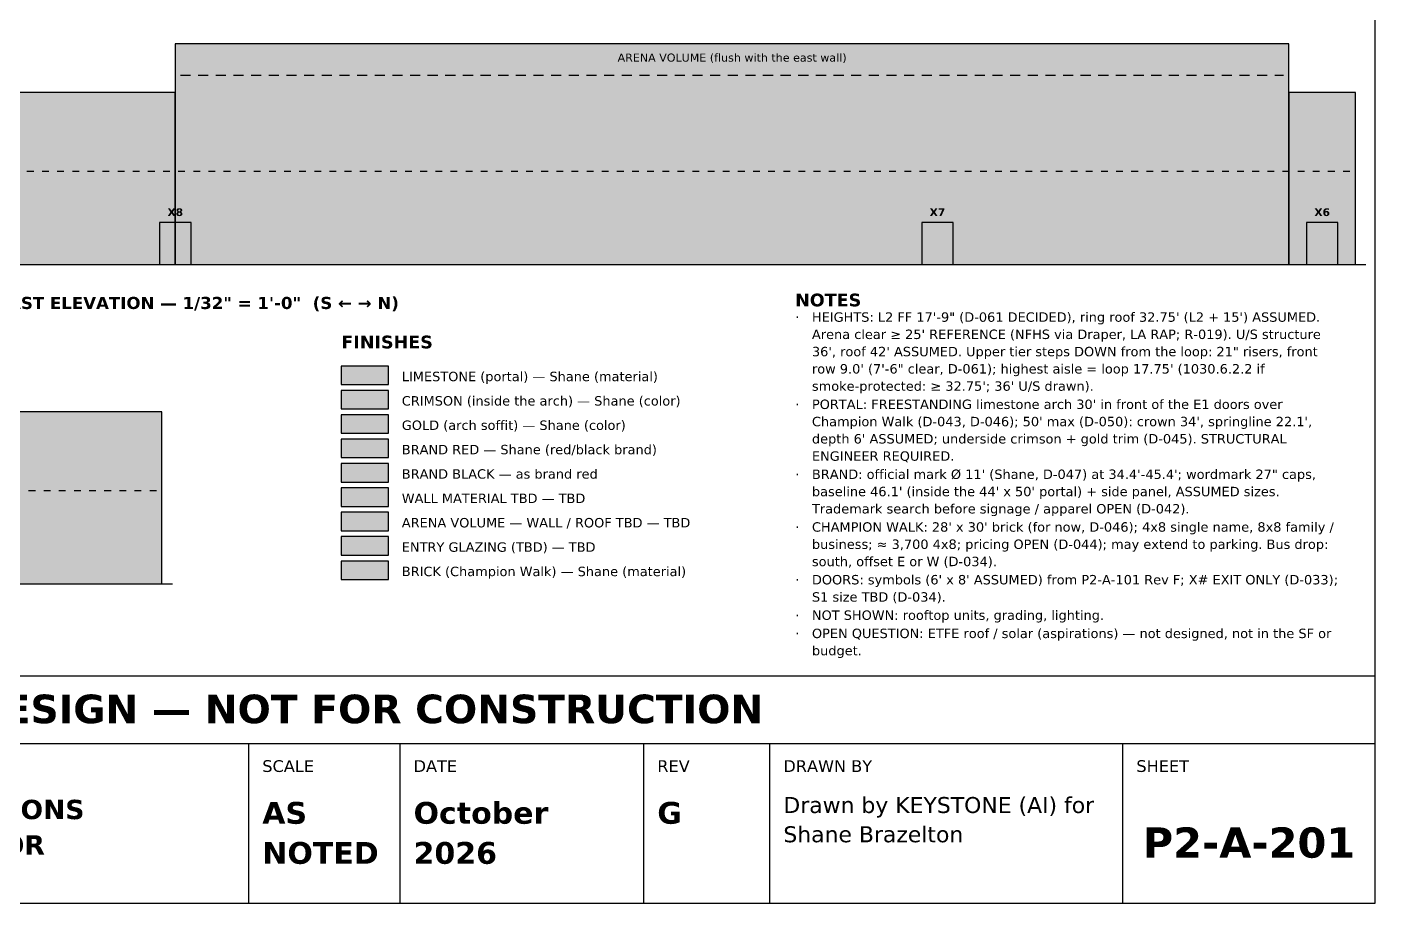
# Model space of a CAD drawing. Header units: inches. Extents: x 0.5 to 16.5, y 0.5 to 10.5.
# Drawn here: x 8.48 to 16.5, y 0.5 to 5.71 of the extents above; entities that cross this region are included whole.
import ezdxf
from ezdxf.enums import TextEntityAlignment as Align

# ---------------------------------------------------------------- set-up
doc = ezdxf.new("R2010")
doc.units = ezdxf.units.IN
doc.header["$MEASUREMENT"] = 0
for name, color, linetype in [('A-ANNO-TEXT', 7, 'Continuous'), ('A-ELEV-DOOR', 7, 'Continuous'), ('A-ELEV-FILL', 7, 'Continuous'), ('A-ELEV-HIDN', 7, 'Continuous'), ('A-ELEV-IDEN', 7, 'Continuous'), ('A-ELEV-OTLN', 7, 'Continuous'), ('G-ANNO-TTLB', 7, 'Continuous')]:
    doc.layers.add(name, color=color, linetype=linetype)
doc.styles.add('KS-BOLD', font='DejaVuSans-Bold.ttf')
doc.styles.add('KS-REG', font='DejaVuSans.ttf')

msp = doc.modelspace()

# ---------------------------------------------------------------- hatches: boundary and pattern name
at = {"layer": 'A-ELEV-DOOR', "true_color": 0x5a5a5a}
for points in [[(9.2688, 4.3), (9.4563, 4.3), (9.4563, 4.55), (9.2688, 4.55)], [(13.8028, 4.3), (13.9903, 4.3), (13.9903, 4.55), (13.8028, 4.55)], [(16.0917, 4.3), (16.2792, 4.3), (16.2792, 4.55), (16.0917, 4.55)]]:
    msp.add_hatch(color=7, dxfattribs=at).paths.add_polyline_path(points)
at = {"layer": 'A-ELEV-FILL', "true_color": 0xcdcdcd}
for points in [[(9.3625, 4.3), (15.9875, 4.3), (15.9875, 5.6125), (9.3625, 5.6125)], [(10.35, 2.715), (10.63, 2.715), (10.63, 2.825), (10.35, 2.825)]]:
    msp.add_hatch(color=7, dxfattribs=at).paths.add_polyline_path(points)
at = {"layer": 'A-ELEV-FILL', "true_color": 0xe4e4e4}
for points in [[(8.3, 4.3), (9.3625, 4.3), (9.3625, 5.3234), (8.3, 5.3234)], [(15.9875, 4.3), (16.3833, 4.3), (16.3833, 5.3234), (15.9875, 5.3234)], [(1.4083, 2.4), (9.2833, 2.4), (9.2833, 3.4234), (1.4083, 3.4234)], [(10.35, 2.86), (10.63, 2.86), (10.63, 2.97), (10.35, 2.97)]]:
    msp.add_hatch(color=7, dxfattribs=at).paths.add_polyline_path(points)
at = {"layer": 'A-ELEV-FILL', "true_color": 0xd8ccb0}
msp.add_hatch(color=7, dxfattribs=at).paths.add_polyline_path([(10.35, 3.585), (10.63, 3.585), (10.63, 3.695), (10.35, 3.695)])
at = {"layer": 'A-ELEV-FILL', "true_color": 0x9e1b32}
msp.add_hatch(color=7, dxfattribs=at).paths.add_polyline_path([(10.35, 3.44), (10.63, 3.44), (10.63, 3.55), (10.35, 3.55)])
at = {"layer": 'A-ELEV-FILL', "true_color": 0xc9a227}
msp.add_hatch(color=7, dxfattribs=at).paths.add_polyline_path([(10.35, 3.295), (10.63, 3.295), (10.63, 3.405), (10.35, 3.405)])
at = {"layer": 'A-ELEV-FILL', "true_color": 0xcc0000}
msp.add_hatch(color=7, dxfattribs=at).paths.add_polyline_path([(10.35, 3.15), (10.63, 3.15), (10.63, 3.26), (10.35, 3.26)])
at = {"layer": 'A-ELEV-FILL', "true_color": 0x1a1a1a}
msp.add_hatch(color=7, dxfattribs=at).paths.add_polyline_path([(10.35, 3.005), (10.63, 3.005), (10.63, 3.115), (10.35, 3.115)])
at = {"layer": 'A-ELEV-FILL', "true_color": 0xa9c6dd}
msp.add_hatch(color=7, dxfattribs=at).paths.add_polyline_path([(10.35, 2.57), (10.63, 2.57), (10.63, 2.68), (10.35, 2.68)])
at = {"layer": 'A-ELEV-FILL', "true_color": 0xb5654a}
msp.add_hatch(color=7, dxfattribs=at).paths.add_polyline_path([(10.35, 2.425), (10.63, 2.425), (10.63, 2.535), (10.35, 2.535)])

# ---------------------------------------------------------------- linework, layer by layer
at = {"layer": 'A-ELEV-DOOR'}
for points in [[(9.2688, 4.3), (9.4563, 4.3), (9.4563, 4.55), (9.2688, 4.55)], [(13.8028, 4.3), (13.9903, 4.3), (13.9903, 4.55), (13.8028, 4.55)], [(16.0917, 4.3), (16.2792, 4.3), (16.2792, 4.55), (16.0917, 4.55)]]:
    msp.add_lwpolyline(points, close=True, dxfattribs=at)
at = {"layer": 'A-ELEV-FILL'}
for points in [[(10.35, 3.585), (10.63, 3.585), (10.63, 3.695), (10.35, 3.695)], [(10.35, 3.44), (10.63, 3.44), (10.63, 3.55), (10.35, 3.55)], [(10.35, 3.295), (10.63, 3.295), (10.63, 3.405), (10.35, 3.405)], [(10.35, 3.15), (10.63, 3.15), (10.63, 3.26), (10.35, 3.26)], [(10.35, 3.005), (10.63, 3.005), (10.63, 3.115), (10.35, 3.115)], [(10.35, 2.86), (10.63, 2.86), (10.63, 2.97), (10.35, 2.97)], [(10.35, 2.715), (10.63, 2.715), (10.63, 2.825), (10.35, 2.825)], [(10.35, 2.57), (10.63, 2.57), (10.63, 2.68), (10.35, 2.68)], [(10.35, 2.425), (10.63, 2.425), (10.63, 2.535), (10.35, 2.535)]]:
    msp.add_lwpolyline(points, close=True, dxfattribs=at)
at = {"layer": 'A-ELEV-HIDN'}
for p, q in [((9.3938, 5.425), (9.4538, 5.425)), ((9.4988, 5.425), (9.5587, 5.425)), ((9.6038, 5.425), (9.6638, 5.425)), ((9.7088, 5.425), (9.7688, 5.425)), ((9.8138, 5.425), (9.8738, 5.425)), ((9.9188, 5.425), (9.9788, 5.425)), ((10.0238, 5.425), (10.0838, 5.425)), ((10.1288, 5.425), (10.1888, 5.425)), ((10.2338, 5.425), (10.2938, 5.425)), ((10.3388, 5.425), (10.3987, 5.425)), ((10.4438, 5.425), (10.5038, 5.425)), ((10.5488, 5.425), (10.6088, 5.425)), ((10.6538, 5.425), (10.7138, 5.425)), ((10.7588, 5.425), (10.8188, 5.425)), ((10.8637, 5.425), (10.9238, 5.425)), ((10.9688, 5.425), (11.0288, 5.425)), ((11.0738, 5.425), (11.1338, 5.425)), ((11.1788, 5.425), (11.2387, 5.425)), ((11.2838, 5.425), (11.3438, 5.425)), ((11.3887, 5.425), (11.4488, 5.425)), ((11.4938, 5.425), (11.5538, 5.425)), ((11.5988, 5.425), (11.6588, 5.425)), ((11.7037, 5.425), (11.7637, 5.425)), ((11.8087, 5.425), (11.8688, 5.425)), ((11.9138, 5.425), (11.9738, 5.425)), ((12.0188, 5.425), (12.0787, 5.425)), ((12.1238, 5.425), (12.1837, 5.425)), ((12.2287, 5.425), (12.2888, 5.425)), ((12.3338, 5.425), (12.3938, 5.425)), ((12.4388, 5.425), (12.4988, 5.425)), ((12.5437, 5.425), (12.6037, 5.425)), ((12.6487, 5.425), (12.7088, 5.425)), ((12.7538, 5.425), (12.8138, 5.425)), ((12.8588, 5.425), (12.9187, 5.425)), ((12.9638, 5.425), (13.0237, 5.425)), ((13.0687, 5.425), (13.1288, 5.425)), ((13.1738, 5.425), (13.2338, 5.425)), ((13.2788, 5.425), (13.3388, 5.425)), ((13.3837, 5.425), (13.4437, 5.425)), ((13.4887, 5.425), (13.5487, 5.425)), ((13.5938, 5.425), (13.6537, 5.425)), ((13.6987, 5.425), (13.7587, 5.425)), ((13.8037, 5.425), (13.8637, 5.425)), ((13.9087, 5.425), (13.9687, 5.425)), ((14.0137, 5.425), (14.0737, 5.425)), ((14.1187, 5.425), (14.1787, 5.425)), ((14.2237, 5.425), (14.2837, 5.425)), ((14.3287, 5.425), (14.3887, 5.425)), ((14.4337, 5.425), (14.4937, 5.425)), ((14.5387, 5.425), (14.5987, 5.425)), ((14.6437, 5.425), (14.7037, 5.425)), ((14.7487, 5.425), (14.8087, 5.425)), ((14.8537, 5.425), (14.9137, 5.425)), ((14.9587, 5.425), (15.0187, 5.425)), ((15.0637, 5.425), (15.1237, 5.425)), ((15.1687, 5.425), (15.2287, 5.425)), ((15.2737, 5.425), (15.3337, 5.425)), ((15.3787, 5.425), (15.4387, 5.425)), ((15.4837, 5.425), (15.5437, 5.425)), ((15.5887, 5.425), (15.6487, 5.425)), ((15.6937, 5.425), (15.7537, 5.425)), ((15.7987, 5.425), (15.8587, 5.425)), ((15.9037, 5.425), (15.9563, 5.425)), ((8.48, 4.8547), (8.52, 4.8547)), ((8.57, 4.8547), (8.61, 4.8547)), ((8.66, 4.8547), (8.7, 4.8547)), ((8.75, 4.8547), (8.79, 4.8547)), ((8.84, 4.8547), (8.88, 4.8547)), ((8.93, 4.8547), (8.97, 4.8547)), ((9.02, 4.8547), (9.06, 4.8547)), ((9.11, 4.8547), (9.15, 4.8547)), ((9.2, 4.8547), (9.24, 4.8547)), ((9.29, 4.8547), (9.33, 4.8547)), ((9.38, 4.8547), (9.42, 4.8547)), ((9.47, 4.8547), (9.51, 4.8547)), ((9.56, 4.8547), (9.6, 4.8547)), ((9.65, 4.8547), (9.69, 4.8547)), ((9.74, 4.8547), (9.78, 4.8547)), ((9.83, 4.8547), (9.87, 4.8547)), ((9.92, 4.8547), (9.96, 4.8547)), ((10.01, 4.8547), (10.05, 4.8547)), ((10.1, 4.8547), (10.14, 4.8547)), ((10.19, 4.8547), (10.23, 4.8547)), ((10.28, 4.8547), (10.32, 4.8547)), ((10.37, 4.8547), (10.41, 4.8547)), ((10.46, 4.8547), (10.5, 4.8547)), ((10.55, 4.8547), (10.59, 4.8547)), ((10.64, 4.8547), (10.68, 4.8547)), ((10.73, 4.8547), (10.77, 4.8547)), ((10.82, 4.8547), (10.86, 4.8547)), ((10.91, 4.8547), (10.95, 4.8547)), ((11, 4.8547), (11.04, 4.8547)), ((11.09, 4.8547), (11.13, 4.8547)), ((11.18, 4.8547), (11.22, 4.8547)), ((11.27, 4.8547), (11.31, 4.8547)), ((11.36, 4.8547), (11.4, 4.8547)), ((11.45, 4.8547), (11.49, 4.8547)), ((11.54, 4.8547), (11.58, 4.8547)), ((11.63, 4.8547), (11.67, 4.8547)), ((11.72, 4.8547), (11.76, 4.8547)), ((11.81, 4.8547), (11.85, 4.8547)), ((11.9, 4.8547), (11.94, 4.8547)), ((11.99, 4.8547), (12.03, 4.8547)), ((12.08, 4.8547), (12.12, 4.8547)), ((12.17, 4.8547), (12.21, 4.8547)), ((12.26, 4.8547), (12.3, 4.8547)), ((12.35, 4.8547), (12.39, 4.8547)), ((12.44, 4.8547), (12.48, 4.8547)), ((12.53, 4.8547), (12.57, 4.8547)), ((12.62, 4.8547), (12.66, 4.8547)), ((12.71, 4.8547), (12.75, 4.8547)), ((12.8, 4.8547), (12.84, 4.8547)), ((12.89, 4.8547), (12.93, 4.8547)), ((12.98, 4.8547), (13.02, 4.8547)), ((13.07, 4.8547), (13.11, 4.8547)), ((13.16, 4.8547), (13.2, 4.8547)), ((13.25, 4.8547), (13.29, 4.8547)), ((13.34, 4.8547), (13.38, 4.8547)), ((13.43, 4.8547), (13.47, 4.8547)), ((13.52, 4.8547), (13.56, 4.8547)), ((13.61, 4.8547), (13.65, 4.8547)), ((13.7, 4.8547), (13.74, 4.8547)), ((13.79, 4.8547), (13.83, 4.8547)), ((13.88, 4.8547), (13.92, 4.8547)), ((13.97, 4.8547), (14.01, 4.8547)), ((14.06, 4.8547), (14.1, 4.8547)), ((14.15, 4.8547), (14.19, 4.8547)), ((14.24, 4.8547), (14.28, 4.8547)), ((14.33, 4.8547), (14.37, 4.8547)), ((14.42, 4.8547), (14.46, 4.8547)), ((14.51, 4.8547), (14.55, 4.8547)), ((14.6, 4.8547), (14.64, 4.8547)), ((14.69, 4.8547), (14.73, 4.8547)), ((14.78, 4.8547), (14.82, 4.8547)), ((14.87, 4.8547), (14.91, 4.8547)), ((14.96, 4.8547), (15, 4.8547)), ((15.05, 4.8547), (15.09, 4.8547)), ((15.14, 4.8547), (15.18, 4.8547)), ((15.23, 4.8547), (15.27, 4.8547)), ((15.32, 4.8547), (15.36, 4.8547)), ((15.41, 4.8547), (15.45, 4.8547)), ((15.5, 4.8547), (15.54, 4.8547)), ((15.59, 4.8547), (15.63, 4.8547)), ((15.68, 4.8547), (15.72, 4.8547)), ((15.77, 4.8547), (15.81, 4.8547)), ((15.86, 4.8547), (15.9, 4.8547)), ((15.95, 4.8547), (15.99, 4.8547)), ((16.04, 4.8547), (16.08, 4.8547)), ((16.13, 4.8547), (16.17, 4.8547)), ((16.22, 4.8547), (16.26, 4.8547)), ((16.31, 4.8547), (16.35, 4.8547)), ((8.49, 2.9547), (8.53, 2.9547)), ((8.58, 2.9547), (8.62, 2.9547)), ((8.67, 2.9547), (8.71, 2.9547)), ((8.76, 2.9547), (8.8, 2.9547)), ((8.85, 2.9547), (8.89, 2.9547)), ((8.94, 2.9547), (8.98, 2.9547)), ((9.03, 2.9547), (9.07, 2.9547)), ((9.12, 2.9547), (9.16, 2.9547)), ((9.21, 2.9547), (9.25, 2.9547))]:
    msp.add_line(p, q, dxfattribs=at)
at = {"layer": 'A-ELEV-OTLN'}
for p, q in [((8.2375, 4.3), (16.4458, 4.3)), ((1.1375, 2.4), (9.3458, 2.4))]:
    msp.add_line(p, q, dxfattribs=at)
for points in [[(9.3625, 4.3), (15.9875, 4.3), (15.9875, 5.6125), (9.3625, 5.6125)], [(8.3, 4.3), (9.3625, 4.3), (9.3625, 5.3234), (8.3, 5.3234)], [(15.9875, 4.3), (16.3833, 4.3), (16.3833, 5.3234), (15.9875, 5.3234)], [(1.4083, 2.4), (9.2833, 2.4), (9.2833, 3.4234), (1.4083, 3.4234)]]:
    msp.add_lwpolyline(points, close=True, dxfattribs=at)
at = {"layer": 'G-ANNO-TTLB'}
for p, q in [((0.5, 1.45), (16.5, 1.45)), ((9.8, 0.5), (9.8, 1.45)), ((10.7, 0.5), (10.7, 1.45)), ((12.15, 0.5), (12.15, 1.45)), ((12.9, 0.5), (12.9, 1.45)), ((15, 0.5), (15, 1.45))]:
    msp.add_line(p, q, dxfattribs=at)
for points in [[(0.5, 0.5), (16.5, 0.5), (16.5, 10.5), (0.5, 10.5)], [(0.5, 1.45), (16.5, 1.45), (16.5, 1.85), (0.5, 1.85)]]:
    msp.add_lwpolyline(points, close=True, dxfattribs=at)

# ---------------------------------------------------------------- texts
at = {"layer": 'A-ANNO-TEXT'}
for s, height, style, p in [('NOTES', 0.076, 'KS-BOLD', (13.05, 4.05)), ('HEIGHTS: L2 FF 17\'-9" (D-061 DECIDED), ring roof 32.75\' (L2 + 15\') ASSUMED.', 0.056, 'KS-REG', (13.15, 3.9585)), ('·', 0.056, 'KS-REG', (13.05, 3.9585)), ('FINISHES', 0.076, 'KS-BOLD', (10.35, 3.8)), ("Arena clear ≥ 25' REFERENCE (NFHS via Draper, LA RAP; R-019). U/S structure", 0.056, 'KS-REG', (13.15, 3.8559)), ('36\', roof 42\' ASSUMED. Upper tier steps DOWN from the loop: 21" risers, front', 0.056, 'KS-REG', (13.15, 3.7532)), ('row 9.0\' (7\'-6" clear, D-061); highest aisle = loop 17.75\' (1030.6.2.2 if', 0.056, 'KS-REG', (13.15, 3.6505)), ('LIMESTONE (portal) — Shane (material)', 0.056, 'KS-REG', (10.71, 3.605)), ("smoke-protected: ≥ 32.75'; 36' U/S drawn).", 0.056, 'KS-REG', (13.15, 3.5479)), ('CRIMSON (inside the arch) — Shane (color)', 0.056, 'KS-REG', (10.71, 3.46)), ('·', 0.056, 'KS-REG', (13.05, 3.4395)), ("PORTAL: FREESTANDING limestone arch 30' in front of the E1 doors over", 0.056, 'KS-REG', (13.15, 3.4395)), ('GOLD (arch soffit) — Shane (color)', 0.056, 'KS-REG', (10.71, 3.315)), ("Champion Walk (D-043, D-046); 50' max (D-050): crown 34', springline 22.1',", 0.056, 'KS-REG', (13.15, 3.3369)), ("depth 6' ASSUMED; underside crimson + gold trim (D-045). STRUCTURAL", 0.056, 'KS-REG', (13.15, 3.2342)), ('BRAND RED — Shane (red/black brand)', 0.056, 'KS-REG', (10.71, 3.17)), ('ENGINEER REQUIRED.', 0.056, 'KS-REG', (13.15, 3.1315)), ('BRAND BLACK — as brand red', 0.056, 'KS-REG', (10.71, 3.025)), ('·', 0.056, 'KS-REG', (13.05, 3.0232)), ('BRAND: official mark Ø 11\' (Shane, D-047) at 34.4\'-45.4\'; wordmark 27" caps,', 0.056, 'KS-REG', (13.15, 3.0232)), ("baseline 46.1' (inside the 44' x 50' portal) + side panel, ASSUMED sizes.", 0.056, 'KS-REG', (13.15, 2.9205)), ('WALL MATERIAL TBD — TBD', 0.056, 'KS-REG', (10.71, 2.88)), ('Trademark search before signage / apparel OPEN (D-042).', 0.056, 'KS-REG', (13.15, 2.8179)), ('ARENA VOLUME — WALL / ROOF TBD — TBD', 0.056, 'KS-REG', (10.71, 2.735)), ('·', 0.056, 'KS-REG', (13.05, 2.7095)), ("CHAMPION WALK: 28' x 30' brick (for now, D-046); 4x8 single name, 8x8 family /", 0.056, 'KS-REG', (13.15, 2.7095)), ('ENTRY GLAZING (TBD) — TBD', 0.056, 'KS-REG', (10.71, 2.59)), ('business; ≈ 3,700 4x8; pricing OPEN (D-044); may extend to parking. Bus drop:', 0.056, 'KS-REG', (13.15, 2.6069)), ('BRICK (Champion Walk) — Shane (material)', 0.056, 'KS-REG', (10.71, 2.445)), ('south, offset E or W (D-034).', 0.056, 'KS-REG', (13.15, 2.5042)), ('·', 0.056, 'KS-REG', (13.05, 2.3959)), ("DOORS: symbols (6' x 8' ASSUMED) from P2-A-101 Rev F; X# EXIT ONLY (D-033);", 0.056, 'KS-REG', (13.15, 2.3959)), ('S1 size TBD (D-034).', 0.056, 'KS-REG', (13.15, 2.2932)), ('·', 0.056, 'KS-REG', (13.05, 2.1849)), ('NOT SHOWN: rooftop units, grading, lighting.', 0.056, 'KS-REG', (13.15, 2.1849)), ('·', 0.056, 'KS-REG', (13.05, 2.0765)), ('OPEN QUESTION: ETFE roof / solar (aspirations) — not designed, not in the SF or', 0.056, 'KS-REG', (13.15, 2.0765)), ('budget.', 0.056, 'KS-REG', (13.15, 1.9739))]:
    msp.add_text(s, height=height, dxfattribs=dict(at, style=style)).set_placement(p)
at = {"layer": 'A-ELEV-IDEN'}
for s, height, style, p in [('ARENA VOLUME (flush with the east wall)', 0.048, 'KS-REG', (12.675, 5.5062)), ('X8', 0.046, 'KS-BOLD', (9.3625, 4.5875)), ('X7', 0.046, 'KS-BOLD', (13.8966, 4.5875)), ('X6', 0.046, 'KS-BOLD', (16.1854, 4.5875))]:
    msp.add_text(s, height=height, dxfattribs=dict(at, style=style)).set_placement(p, align=Align.CENTER)
at = {"layer": 'A-ELEV-IDEN', "style": 'KS-BOLD'}
msp.add_text('EAST ELEVATION — 1/32" = 1\'-0"  (S ← → N)', height=0.072, dxfattribs=at).set_placement((8.3, 4.0344))
at = {"layer": 'G-ANNO-TTLB', "style": 'KS-BOLD'}
for s, height, p in [('PRELIMINARY — CONCEPTUAL DESIGN — NOT FOR CONSTRUCTION', 0.17, (8.5, 1.57)), ('P2-A-201', 0.18, (15.75, 0.77))]:
    msp.add_text(s, height=height, dxfattribs=at).set_placement(p, align=Align.CENTER)
at = {"layer": 'G-ANNO-TTLB'}
for s, height, style, p in [('SCALE', 0.07, 'KS-REG', (9.88, 1.28)), ('DATE', 0.07, 'KS-REG', (10.78, 1.28)), ('REV', 0.07, 'KS-REG', (12.23, 1.28)), ('DRAWN BY', 0.07, 'KS-REG', (12.98, 1.28)), ('SHEET', 0.07, 'KS-REG', (15.08, 1.28)), ('Drawn by KEYSTONE (AI) for', 0.095, 'KS-REG', (12.98, 1.0358)), ('EXTERIOR ELEVATIONS', 0.115, 'KS-BOLD', (6.78, 0.9992)), ('AS', 0.13, 'KS-BOLD', (9.88, 0.9717)), ('October', 0.13, 'KS-BOLD', (10.78, 0.9717)), ('G', 0.13, 'KS-BOLD', (12.23, 0.9717)), ('SCHEMATIC · COLOR', 0.115, 'KS-BOLD', (6.78, 0.7883)), ('Shane Brazelton', 0.095, 'KS-REG', (12.98, 0.8617)), ('NOTED', 0.13, 'KS-BOLD', (9.88, 0.7333)), ('2026', 0.13, 'KS-BOLD', (10.78, 0.7333))]:
    msp.add_text(s, height=height, dxfattribs=dict(at, style=style)).set_placement(p)

doc.saveas('drawing.dxf')
